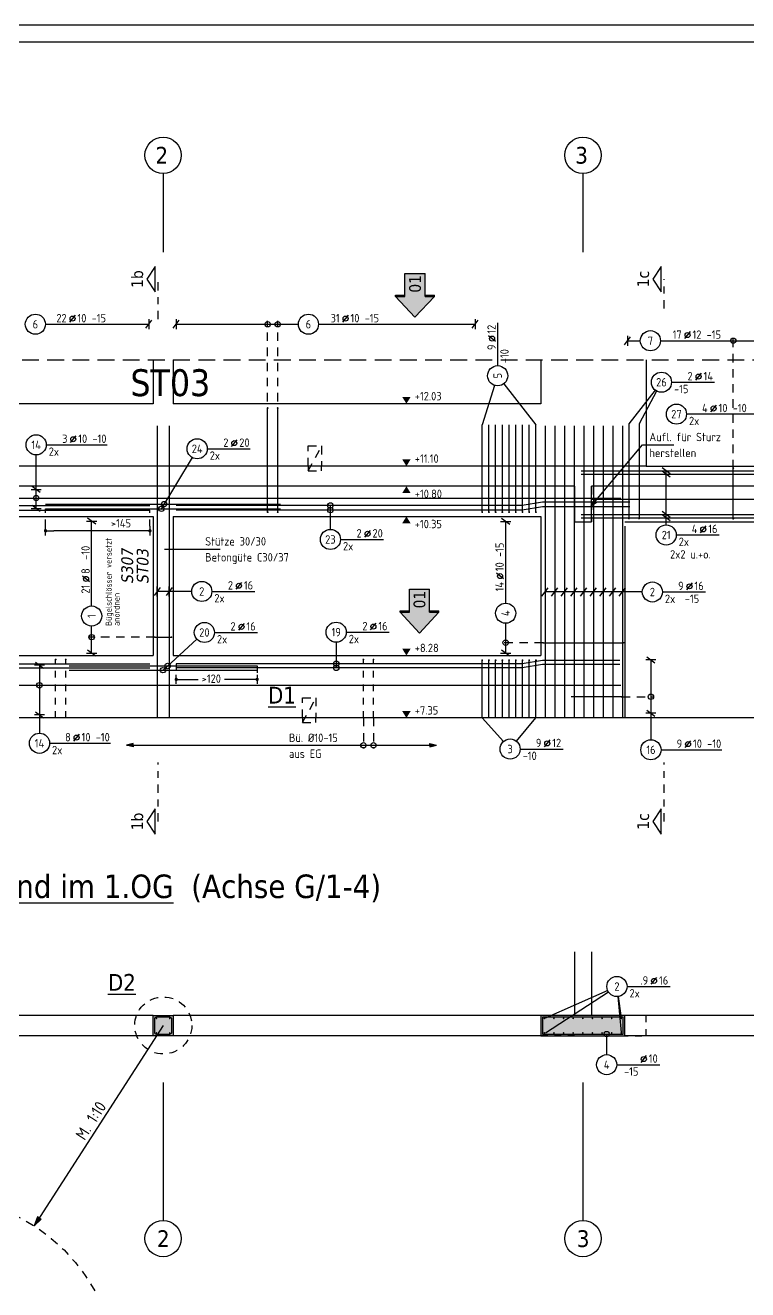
# Model space of a CAD drawing. Extents: x 44 to 147, y 26 to 70.
# Drawn here: x 53.55 to 64.31, y 46.9 to 65.73 of the extents above; entities that cross this region are included whole.
import ezdxf
from ezdxf.enums import TextEntityAlignment as Align

# ---------------------------------------------------------------- set-up
doc = ezdxf.new("R2010")
doc.units = 0
doc.header["$LTSCALE"] = 0.5
for name, pattern in [('AUSGEZOGEN', [1000.01, 1000, 0.01]), ('DASHDOTSMALL', [1.05, 0.5, -0.25, 0.05, -0.25]), ('DASHED', [0.75, 0.5, -0.25]), ('DOT', [0.175, 0.05, -0.125]), ('HIDDEN', [0.375, 0.25, -0.125]), ('HIDDEN2', [0.187, 0.125, -0.062]), ('HIDDEN4', [0.12, 0.02, -0.1]), ('PUNKT', [0.175, 0.05, -0.125]), ('STRICHPUNKT2', [0.55, 0.25, -0.125, 0.05, -0.125]), ('VERDECKT', [0.375, 0.25, -0.125])]:
    doc.linetypes.add(name, pattern=pattern)
for name, color, linetype in [('ACHSEN', 7, 'Continuous'), ('AFU', 7, 'Continuous'), ('BETON', 7, 'Continuous'), ('Brüstung EG', 7, 'Continuous'), ('DETAIL', 7, 'Continuous'), ('DRUEBER', 7, 'Continuous'), ('grau_hell', 7, 'Continuous'), ('grau_mittel', 7, 'Continuous'), ('HILFE', 7, 'Continuous'), ('index', 7, 'Continuous'), ('koten', 7, 'Continuous'), ('MASSE', 7, 'Continuous'), ('OBJEKT', 7, 'Continuous'), ('RAHMEN', 7, 'Continuous'), ('RND', 7, 'Continuous'), ('SCHNITTE', 7, 'Continuous'), ('SFP_Achsen', 7, 'Continuous'), ('TEXT', 7, 'Continuous'), ('VERDECKT', 7, 'Continuous')]:
    doc.layers.add(name, color=color, linetype=linetype)
doc.layers.add('NOPLOT', color=7, linetype='Continuous', plot=False)
doc.styles.add('helv', font='tahoma.ttf')
doc.styles.add('txt', font='isocp.shx')
doc.linetypes.add('AFU_50K', pattern='A,0.15,["/",Standard,S=0.2,R=0,X=-0.01,Y=-0.1],0.07,["/",Standard,S=0.2,R=0,X=-0.01,Y=-0.1],0.15', length=0.37)
doc.linetypes.add('AFU_50L', pattern='A,0.75,["/",Standard,S=0.2,R=0,X=-0.01,Y=-0.1],0.07,["/",Standard,S=0.2,R=0,X=-0.01,Y=-0.1],0.75', length=1.57)
doc.dimstyles.new('DOT_I', dxfattribs={"dimscale": 0.5, "dimtxt": 0.25, "dimasz": 0.25, "dimexe": 0.1, "dimexo": 0.3, "dimgap": 0.1, "dimtad": 1, "dimdec": 3, "dimzin": 3, "dimtxsty": 'txt', "dimblk": 'DOT', "dimblk1": 'DOT', "dimblk2": 'DOT', "dimsah": 1, "dimcen": 0.1, "dimse1": 1, "dimse2": 1, "dimazin": 0, "dimtfac": 1, "dimtdec": 4, "dimtix": 1, "dimtmove": 2, "dimatfit": 3, "dimfxl": 0, "dimtvp": 1, "dimtolj": 1, "dimtzin": 0, "dimarcsym": 0})

# ---------------------------------------------------------------- blocks, each defined once
blk = doc.blocks.new('OKRD_O')
at = {"color": 0, "linetype": 'ByBlock'}
blk.add_solid([(-0.125, 0.202), (0.125, 0.202), (0, 0)], dxfattribs=at)
at = {"color": 0, "linetype": 'ByBlock', "style": 'txt'}
blk.add_attdef('OKRD', (0.25, 0.1), '', height=0.25, dxfattribs=at)
blk = doc.blocks.new('OKRD_U')
at = {"color": 0, "linetype": 'ByBlock'}
blk.add_solid([(-0.125, -0.202), (0.125, -0.202), (0, 0)], dxfattribs=at)
at = {"color": 0, "linetype": 'ByBlock', "style": 'txt'}
blk.add_attdef('OKRD', (0.25, -0.35), '', height=0.25, dxfattribs=at)
blk = doc.blocks.new('lei_gre')
at = {"layer": 'RND', "color": 7, "linetype": 'Continuous'}
for p, q in [((-0.09, -0.12), (0.09, 0.12)), ((0, 0.15), (0, -0.15))]:
    blk.add_line(p, q, dxfattribs=at)
blk = doc.blocks.new('RND_LEI')
at = {"layer": 'RND', "color": 7, "linetype": 'Continuous'}
blk.add_line((1.022, 0.066), (1.19, 0.27), dxfattribs=at)
for centre, radius in [((0, 0), 0.3), ((1.106, 0.168), 0.075)]:
    blk.add_circle(centre, radius, dxfattribs=at)
at = {"layer": 'RND', "color": 7, "linetype": 'Continuous', "style": 'txt'}
blk.add_attdef('POSL', text='', height=0.25, dxfattribs=at).set_placement((0, 0), align=Align.MIDDLE)
blk.add_attdef('ANZ', text='', height=0.25, dxfattribs=at).set_placement((0.931, 0.057), align=Align.RIGHT)
for tag, p in [('DUM', (1.253, 0.057)), ('ABSTD', (1.674, 0.057)), ('POSTXT', (0.374, -0.327))]:
    blk.add_attdef(tag, p, '', height=0.25, dxfattribs=at)
blk = doc.blocks.new('A1-57-0')
at = {"layer": 'RAHMEN'}
blk.add_line((137.9, 59.4), (0, 59.4), dxfattribs=at)
at = {"layer": 'RAHMEN', "color": 5}
blk.add_line((137.4, 58.9), (2, 58.9), dxfattribs=at)
blk = doc.blocks.new('DOT')
at = {"layer": 'MASSE', "color": 7, "linetype": 'Continuous'}
for p, q in [((0, 0), (-1, 0)), ((0, 0.54), (0, -0.54))]:
    blk.add_line(p, q, dxfattribs=at)
at = {"layer": 'MASSE', "color": 7, "linetype": 'Continuous', "const_width": 0.2}
blk.add_lwpolyline([(-0.1, 0, 1), (0.1, 0, 1)], format="xyb", close=True, dxfattribs=at)
blk = doc.blocks.new('*D30')
at = {"layer": 'DEFPOINTS', "color": 0, "linetype": 'AUSGEZOGEN', "transparency": 16777216}
for p in [(55.8, 55.987), (55.8, 55.987), (57.004, 55.987)]:
    blk.add_point(p, dxfattribs=at)
at = {"layer": 'MASSE', "color": 0, "linetype": 'AUSGEZOGEN', "lineweight": -2, "transparency": 16777216}
for p, q in [((55.925, 55.987), (56.128, 55.987)), ((56.879, 55.987), (56.516, 55.987))]:
    blk.add_line(p, q, dxfattribs=at)
at = {"layer": 'MASSE', "color": 0, "linetype": 'AUSGEZOGEN', "lineweight": -2, "transparency": 16777216, "xscale": 0.125, "yscale": 0.125, "zscale": 0.125, "rotation": 180}
blk.add_blockref('DOT', (55.8, 55.987), dxfattribs=at)
at = {"layer": 'MASSE', "color": 0, "linetype": 'AUSGEZOGEN', "lineweight": -2, "transparency": 16777216, "xscale": 0.125, "yscale": 0.125, "zscale": 0.125}
blk.add_blockref('DOT', (57.004, 55.987), dxfattribs=at)
at = {"layer": 'MASSE', "color": 0, "linetype": 'AUSGEZOGEN', "transparency": 16777216, "insert": (56.322, 55.998), "char_height": 0.125, "attachment_point": 5, "style": 'txt'}
blk.add_mtext('\\A1;>120', dxfattribs=at)
blk = doc.blocks.new('*D32')
at = {"layer": 'DEFPOINTS', "color": 0, "linetype": 'AUSGEZOGEN', "transparency": 16777216}
for p in [(53.854, 58.2), (53.854, 58.2), (55.408, 58.2)]:
    blk.add_point(p, dxfattribs=at)
at = {"layer": 'MASSE', "color": 0, "linetype": 'AUSGEZOGEN', "lineweight": -2, "transparency": 16777216}
blk.add_line((55.283, 58.2), (53.979, 58.2), dxfattribs=at)
at = {"layer": 'MASSE', "color": 0, "linetype": 'AUSGEZOGEN', "lineweight": -2, "transparency": 16777216, "xscale": 0.125, "yscale": 0.125, "zscale": 0.125, "rotation": 180}
blk.add_blockref('DOT', (53.854, 58.2), dxfattribs=at)
at = {"layer": 'MASSE', "color": 0, "linetype": 'AUSGEZOGEN', "lineweight": -2, "transparency": 16777216, "xscale": 0.125, "yscale": 0.125, "zscale": 0.125}
blk.add_blockref('DOT', (55.408, 58.2), dxfattribs=at)
at = {"layer": 'MASSE', "color": 0, "linetype": 'AUSGEZOGEN', "transparency": 16777216, "insert": (54.977, 58.313), "char_height": 0.125, "attachment_point": 5, "style": 'txt'}
blk.add_mtext('\\A1;>145', dxfattribs=at)
blk = doc.blocks.new('Pfeillinie')
at = {"layer": 'TEXT', "linetype": 'Continuous'}
blk.add_hatch(color=7, dxfattribs=at).paths.add_polyline_path([(0, 0), (-0.8, 0.2), (-0.8, 0), (-0.8, -0.2)])
at = {"layer": 'TEXT', "color": 7, "linetype": 'Continuous'}
for p, q in [((-0.8, 0), (-0.8, 0.2)), ((-0.8, 0.2), (0, 0)), ((-0.8, 0), (-0.8, -0.2)), ((-0.8, -0.2), (0, 0))]:
    blk.add_line(p, q, dxfattribs=at)
blk = doc.blocks.new('SCHN-2')
at = {"layer": 'SCHNITTE', "color": 6, "linetype": 'Continuous'}
blk.add_lwpolyline([(0.378, 0.088), (0, 0.34), (-0.378, 0.088)], close=True, dxfattribs=at)
at = {"layer": 'SCHNITTE', "color": 1, "linetype": 'DASHDOTSMALL', "style": 'helv'}
blk.add_attdef('SCHN-2', text='', height=0.35, dxfattribs=at).set_placement((0, 0.45), align=Align.CENTER)
blk = doc.blocks.new('hin_ind5')
at = {"layer": 'grau_hell', "linetype": 'AUSGEZOGEN'}
h = blk.add_hatch(color=9, dxfattribs=at)
h.dxf.hatch_style = 2
h.paths.add_polyline_path([(0, 0), (0.619, -0.577), (0.619, -0.3), (1.306, -0.3), (1.306, 0.3), (0.619, 0.3), (0.619, 0.577)])
h.paths.add_polyline_path([(0.34, -0.274), (1.311, -0.274), (1.311, 0.274), (0.34, 0.274)], flags=9)
at = {"layer": 'OBJEKT', "linetype": 'AUSGEZOGEN'}
for points in [[(0.619, 0.3), (0.66, 0.3), (0.66, 0.577), (0.619, 0.577)], [(0.619, -0.577), (0.66, -0.577), (0.66, -0.3), (0.619, -0.3)]]:
    blk.add_hatch(color=1, dxfattribs=at).paths.add_polyline_path(points)
at = {"layer": 'OBJEKT', "color": 1, "linetype": 'AUSGEZOGEN'}
for p, q in [((0, 0), (0.619, 0.577)), ((0.619, 0.577), (0.619, 0.3)), ((0.619, 0.577), (0.66, 0.577)), ((0.66, 0.577), (0.66, 0.3)), ((0, 0), (0.619, -0.577)), ((0.619, 0.3), (1.306, 0.3)), ((1.306, 0.3), (1.306, -0.3)), ((0.619, -0.3), (0.619, -0.577)), ((0.619, -0.3), (1.306, -0.3)), ((0.66, -0.3), (0.66, -0.577))]:
    blk.add_line(p, q, dxfattribs=at)
at = {"layer": 'OBJEKT', "color": 7, "linetype": 'AUSGEZOGEN'}
blk.add_line((0.619, -0.577), (0.66, -0.577), dxfattribs=at)
at = {"layer": 'index', "color": 1, "linetype": 'Continuous', "style": 'helv'}
blk.add_attdef('INDEX', text='', height=0.35, rotation=360, dxfattribs=at).set_placement((1.259, 0), align=Align.MIDDLE_RIGHT)

msp = doc.modelspace()

# ---------------------------------------------------------------- linework, layer by layer
at = {"layer": 'ACHSEN', "color": 140, "linetype": 'AUSGEZOGEN'}
for p, q in [((55.6041, 63.5221), (55.6041, 62.3475)), ((61.8541, 63.5221), (61.8541, 62.3475)), ((55.6041, 49.9845), (55.6041, 47.9301)), ((61.8541, 49.9845), (61.8541, 47.9301))]:
    msp.add_line(p, q, dxfattribs=at)
at = {"layer": 'AFU', "color": 8, "linetype": 'AFU_50L'}
for p, q in [((62.7941, 59.1633), (48.7291, 59.1633)), ((61.7291, 58.8633), (48.7291, 58.8633)), ((65.3491, 58.8633), (61.9791, 58.8633)), ((62.4791, 55.4133), (48.7291, 55.4133))]:
    msp.add_line(p, q, dxfattribs=at)
at = {"layer": 'AFU', "color": 8, "linetype": 'AFU_50K'}
for p, q in [((61.7291, 58.8633), (61.7291, 58.3333)), ((61.9791, 58.3333), (61.9791, 58.8633)), ((61.7291, 58.3333), (61.9791, 58.3333))]:
    msp.add_line(p, q, dxfattribs=at)
at = {"layer": 'BETON', "color": 6, "linetype": 'AUSGEZOGEN'}
for p, q in [((55.4541, 60.7476), (55.4541, 60.0933)), ((55.7541, 60.7476), (55.7541, 60.0933)), ((61.2291, 60.7476), (61.2291, 60.0933)), ((62.7941, 60.7476), (62.7941, 59.1633)), ((55.4541, 60.0933), (51.2291, 60.0933)), ((61.2291, 60.0933), (55.7541, 60.0933)), ((62.7941, 59.1633), (64.6641, 59.1633)), ((51.2291, 58.4133), (55.4541, 58.4133)), ((55.4541, 58.4133), (55.4541, 56.3433)), ((55.7541, 58.4133), (55.7541, 56.3433)), ((55.7541, 58.4133), (61.2291, 58.4133)), ((61.2291, 58.4133), (61.2291, 56.3433)), ((62.4791, 58.3333), (64.9791, 58.3333)), ((62.4791, 58.2708), (62.4791, 55.4133)), ((51.2291, 56.3433), (55.4541, 56.3433)), ((55.7541, 56.3433), (61.2291, 56.3433)), ((64.9791, 55.4133), (62.4791, 55.4133))]:
    msp.add_line(p, q, dxfattribs=at)
at = {"layer": 'BETON', "color": 6, "linetype": 'AUSGEZOGEN', "lineweight": -2}
for points in [[(55.7541, 50.9801), (55.7541, 50.6801), (55.4541, 50.6801), (55.4541, 50.9801)], [(62.4791, 50.6801), (62.4791, 50.9801), (61.2291, 50.9801), (61.2291, 50.6801)]]:
    msp.add_lwpolyline(points, close=True, dxfattribs=at)
at = {"layer": 'Brüstung EG', "color": 102, "linetype": 'DOT'}
for p, q in [((55.4541, 50.9801), (51.2291, 50.9801)), ((61.7291, 50.9801), (55.7541, 50.9801)), ((55.4541, 50.6801), (51.2291, 50.6801)), ((61.7291, 50.6801), (55.7541, 50.6801))]:
    msp.add_line(p, q, dxfattribs=at)
at = {"layer": 'DETAIL', "color": 102, "linetype": 'VERDECKT'}
for centre, radius in [((55.6072, 50.8332), 0.425), ((52.2433, 45.6047), 2.6671)]:
    msp.add_circle(centre, radius, dxfattribs=at)
at = {"layer": 'DRUEBER', "color": 7, "linetype": 'PUNKT', "lineweight": -2}
for points in [[(55.7541, 50.9801), (55.7541, 50.6801), (55.4541, 50.6801), (55.4541, 50.9801)], [(62.7941, 50.6801), (62.7941, 50.9801), (61.2291, 50.9801), (61.2291, 50.6801)]]:
    msp.add_lwpolyline(points, close=True, dxfattribs=at)
at = {"layer": 'grau_mittel', "color": 61}
for points in [[(55.4541, 50.9801), (55.4541, 50.6801), (55.7541, 50.9801), (55.7541, 50.6801)], [(61.2291, 50.9801), (61.2291, 50.6801), (62.4791, 50.9801), (62.4791, 50.6801)]]:
    msp.add_solid(points, dxfattribs=at)
at = {"layer": 'HILFE', "color": 102, "linetype": 'DASHED'}
msp.add_line((48.6291, 60.7476), (70.6791, 60.7476), dxfattribs=at)
at = {"layer": 'HILFE', "color": 102, "linetype": 'AUSGEZOGEN'}
msp.add_line((56.4526, 57.9229), (55.624, 57.9229), dxfattribs=at)
at = {"layer": 'MASSE', "color": 7, "linetype": 'HIDDEN4'}
for p, q in [((53.8541, 58.2679), (53.8541, 58.5281)), ((55.4078, 58.2679), (55.4078, 58.5074)), ((55.8004, 56.2205), (55.8004, 56.0543)), ((57.0041, 56.1868), (57.0041, 55.9993))]:
    msp.add_line(p, q, dxfattribs=at)
at = {"layer": 'OBJEKT', "color": 7, "linetype": 'AUSGEZOGEN'}
for p, q in [((61.7291, 51.9308), (61.7291, 50.9801)), ((61.9791, 51.9308), (61.9791, 50.9801)), ((55.4541, 50.9801), (51.2291, 50.9801)), ((61.2291, 50.9801), (55.7541, 50.9801)), ((64.9791, 50.9801), (62.4791, 50.9801)), ((55.4541, 50.6801), (51.2291, 50.6801)), ((61.2291, 50.6801), (55.7541, 50.6801)), ((64.9791, 50.6801), (62.4791, 50.6801))]:
    msp.add_line(p, q, dxfattribs=at)
at = {"layer": 'RND', "color": 7, "linetype": 'AUSGEZOGEN'}
for p, q in [((53.853, 61.2762), (55.3922, 61.2762)), ((55.7988, 61.2762), (57.6173, 61.2762)), ((57.9173, 61.2762), (60.2508, 61.2762)), ((60.5845, 60.6596), (60.5845, 61.2996)), ((62.5174, 61.031), (62.7076, 61.031)), ((63.0076, 61.031), (64.9278, 61.031)), ((63.1721, 60.4127), (63.8121, 60.4127)), ((64.4303, 59.9377), (63.3953, 59.9377)), ((53.7146, 58.8137), (53.7146, 59.3303)), ((53.8646, 59.4803), (54.7708, 59.4803)), ((56.2613, 59.4219), (56.9013, 59.4219)), ((53.7146, 58.5332), (53.7146, 58.8137)), ((54.5408, 57.081), (54.5408, 58.3431)), ((60.7037, 57.1221), (60.7037, 58.3369)), ((58.2447, 58.0717), (58.8847, 58.0717)), ((63.2423, 58.1378), (63.8823, 58.1378)), ((56.3297, 57.2969), (56.9697, 57.2969)), ((63.0371, 57.289), (63.6771, 57.289)), ((54.5408, 56.3772), (54.5408, 56.781)), ((56.3685, 56.6862), (57.0085, 56.6862)), ((58.3309, 56.69), (58.9709, 56.69)), ((60.7037, 56.379), (60.7037, 56.8221)), ((53.7638, 56.1987), (53.7638, 55.4606)), ((62.8657, 56.2779), (62.8657, 55.4821)), ((53.7638, 55.4606), (53.7638, 55.1858)), ((62.8657, 55.4821), (62.8657, 55.089)), ((53.9138, 55.0358), (54.8201, 55.0358)), ((60.9193, 54.95), (61.5593, 54.95)), ((63.0157, 54.939), (63.9219, 54.939)), ((62.5096, 51.4132), (63.1496, 51.4132)), ((55.6072, 50.8332), (53.6864, 47.8477)), ((62.357, 50.249), (62.997, 50.249))]:
    msp.add_line(p, q, dxfattribs=at)
at = {"layer": 'RND', "color": 102, "linetype": 'VERDECKT'}
for p, q in [((57.1606, 59.6779), (57.1606, 61.3262)), ((57.3106, 59.6779), (57.3106, 61.3262)), ((64.0913, 59.1333), (64.0913, 61.081)), ((55.4791, 56.6159), (54.4908, 56.6159)), ((61.2584, 56.5337), (60.6537, 56.5337)), ((62.4299, 55.7283), (62.9157, 55.7283)), ((58.5859, 55.4133), (58.5859, 54.9562)), ((58.7359, 55.4133), (58.7359, 54.9562))]:
    msp.add_line(p, q, dxfattribs=at)
at = {"layer": 'RND', "color": 102, "linetype": 'AUSGEZOGEN'}
for p, q in [((60.5395, 60.3665), (60.3541, 59.7779)), ((60.6766, 60.3912), (61.1541, 59.7779)), ((62.9299, 60.2944), (62.5391, 59.7934)), ((62.9511, 60.2806), (62.6891, 59.7934)), ((56.0345, 59.293), (55.5725, 58.5178)), ((63.0923, 58.2878), (63.0923, 59.0941)), ((58.0947, 58.2217), (58.0947, 58.5774)), ((56.0297, 57.2969), (55.5141, 57.2969)), ((62.7371, 57.289), (61.2891, 57.289)), ((56.1076, 56.5852), (55.5937, 56.1167)), ((58.1809, 56.54), (58.1809, 56.1585)), ((60.6692, 55.0617), (60.3541, 55.4133)), ((60.8651, 55.0654), (61.1541, 55.4133)), ((62.2223, 51.3528), (61.2803, 50.9387)), ((62.2339, 51.3314), (61.2948, 50.7209)), ((62.3738, 51.2639), (62.4246, 50.7281)), ((62.3792, 51.2645), (62.421, 50.946)), ((62.207, 50.399), (62.207, 50.7051))]:
    msp.add_line(p, q, dxfattribs=at)
at = {"layer": 'RND', "color": 7, "linetype": 'AUSGEZOGEN'}
for points, const_width in [([(57.1536, 60.0279, 1), (57.1676, 60.0279, 1)], 0.014), ([(57.3036, 60.0279, 1), (57.3176, 60.0279, 1)], 0.014), ([(64.0843, 59.1333, 1), (64.0983, 59.1333, 1)], 0.014), ([(57.1536, 58.4779, 1), (57.1676, 58.4779, 1)], 0.014), ([(57.3036, 58.4779, 1), (57.3176, 58.4779, 1)], 0.014), ([(60.3611, 58.4779, -1), (60.3471, 58.4779, -1)], 0.014), ([(60.4611, 58.4779, -1), (60.4471, 58.4779, -1)], 0.014), ([(60.5611, 58.4779, -1), (60.5471, 58.4779, -1)], 0.014), ([(60.6611, 58.4779, -1), (60.6471, 58.4779, -1)], 0.014), ([(60.7611, 58.4779, -1), (60.7471, 58.4779, -1)], 0.014), ([(60.8611, 58.4779, -1), (60.8471, 58.4779, -1)], 0.014), ([(60.9611, 58.4779, -1), (60.9471, 58.4779, -1)], 0.014), ([(61.0611, 58.4779, -1), (61.0471, 58.4779, -1)], 0.014), ([(61.1611, 58.4779, -1), (61.1471, 58.4779, -1)], 0.014), ([(62.5328, 58.3809, 1), (62.5453, 58.3809, 1)], 0.0125), ([(62.6828, 58.3809, 1), (62.6953, 58.3809, 1)], 0.0125), ([(64.0843, 58.3808, 1), (64.0983, 58.3808, 1)], 0.014), ([(55.4728, 56.6159, 1), (55.4853, 56.6159, 1)], 0.0125), ([(55.7228, 56.6159, 1), (55.7353, 56.6159, 1)], 0.0125), ([(61.2522, 56.5337, 1), (61.2647, 56.5337, 1)], 0.0125), ([(62.4522, 56.5337, 1), (62.4647, 56.5337, 1)], 0.0125), ([(53.9977, 56.2833, 1), (54.0117, 56.2833, 1)], 0.014), ([(54.1477, 56.2833, 1), (54.1617, 56.2833, 1)], 0.014), ([(58.5789, 56.2833, 1), (58.5929, 56.2833, 1)], 0.014), ([(58.7289, 56.2833, 1), (58.7429, 56.2833, 1)], 0.014), ([(60.3471, 56.2725, 1), (60.3611, 56.2725, 1)], 0.014), ([(60.4471, 56.2725, 1), (60.4611, 56.2725, 1)], 0.014), ([(60.5471, 56.2725, 1), (60.5611, 56.2725, 1)], 0.014), ([(60.6471, 56.2725, 1), (60.6611, 56.2725, 1)], 0.014), ([(60.7471, 56.2725, 1), (60.7611, 56.2725, 1)], 0.014), ([(60.8471, 56.2725, 1), (60.8611, 56.2725, 1)], 0.014), ([(60.9471, 56.2725, 1), (60.9611, 56.2725, 1)], 0.014), ([(61.0471, 56.2725, 1), (61.0611, 56.2725, 1)], 0.014), ([(61.1471, 56.2725, 1), (61.1611, 56.2725, 1)], 0.014), ([(62.4369, 55.7283, -1), (62.4229, 55.7283, -1)], 0.014), ([(55.4982, 50.9386, 1), (55.5107, 50.9386, 1)], 0.0125), ([(55.5005, 50.9386, 1), (55.5085, 50.9386, 1)], 0.008), ([(55.6975, 50.9386, 1), (55.71, 50.9386, 1)], 0.0125), ([(55.7077, 50.9386, -1), (55.6997, 50.9386, -1)], 0.008), ([(61.2726, 50.9386, 1), (61.2851, 50.9386, 1)], 0.0125), ([(61.4158, 50.9386, 1), (61.4283, 50.9386, 1)], 0.0125), ([(61.5591, 50.9386, 1), (61.5716, 50.9386, 1)], 0.0125), ([(61.7023, 50.9386, 1), (61.7148, 50.9386, 1)], 0.0125), ([(61.8456, 50.9386, 1), (61.8581, 50.9386, 1)], 0.0125), ([(61.9888, 50.9386, 1), (62.0013, 50.9386, 1)], 0.0125), ([(62.1321, 50.9386, 1), (62.1446, 50.9386, 1)], 0.0125), ([(62.2753, 50.9386, 1), (62.2878, 50.9386, 1)], 0.0125), ([(62.4186, 50.9386, 1), (62.4311, 50.9386, 1)], 0.0125), ([(55.4982, 50.7216, 1), (55.5107, 50.7216, 1)], 0.0125), ([(55.5005, 50.7216, -1), (55.5085, 50.7216, -1)], 0.008), ([(55.6975, 50.7216, 1), (55.71, 50.7216, 1)], 0.0125), ([(55.7077, 50.7216, 1), (55.6997, 50.7216, 1)], 0.008), ([(61.2726, 50.7216, 1), (61.2851, 50.7216, 1)], 0.0125), ([(61.4158, 50.7216, 1), (61.4283, 50.7216, 1)], 0.0125), ([(61.5591, 50.7216, 1), (61.5716, 50.7216, 1)], 0.0125), ([(61.7023, 50.7216, 1), (61.7148, 50.7216, 1)], 0.0125), ([(61.8456, 50.7216, 1), (61.8581, 50.7216, 1)], 0.0125), ([(61.9888, 50.7216, 1), (62.0013, 50.7216, 1)], 0.0125), ([(62.1321, 50.7216, 1), (62.1446, 50.7216, 1)], 0.0125), ([(62.2753, 50.7216, 1), (62.2878, 50.7216, 1)], 0.0125), ([(62.4186, 50.7216, 1), (62.4311, 50.7216, 1)], 0.0125)]:
    msp.add_lwpolyline(points, format="xyb", close=True, dxfattribs=dict(at, const_width=const_width))
at = {"layer": 'RND', "color": 1, "linetype": 'AUSGEZOGEN'}
for points in [[(57.1606, 58.4779), (57.1606, 60.0279)], [(57.3106, 58.4779), (57.3106, 60.0279)], [(55.5141, 59.7633), (55.5141, 55.4133)], [(55.6941, 59.7633), (55.6941, 55.4133)], [(60.3541, 58.4779), (60.3541, 59.7779)], [(60.4541, 58.4779), (60.4541, 59.7779)], [(60.5541, 58.4779), (60.5541, 59.7779)], [(60.6541, 58.4779), (60.6541, 59.7779)], [(60.7541, 58.4779), (60.7541, 59.7779)], [(60.8541, 58.4779), (60.8541, 59.7779)], [(60.9541, 58.4779), (60.9541, 59.7779)], [(61.0541, 58.4779), (61.0541, 59.7779)], [(61.1541, 58.4779), (61.1541, 59.7779)], [(61.2891, 59.7633), (61.2891, 55.4133)], [(61.433, 59.7633), (61.433, 55.4133)], [(61.5769, 59.7633), (61.5769, 55.4133)], [(61.7207, 59.7633), (61.7207, 55.4133)], [(61.8646, 59.7633), (61.8646, 55.4133)], [(62.0085, 59.7633), (62.0085, 55.4133)], [(62.1524, 59.7633), (62.1524, 55.4133)], [(62.2963, 59.7633), (62.2963, 55.4133)], [(62.4402, 59.7633), (62.4402, 55.4133)], [(62.5391, 59.7934), (62.5391, 58.3809)], [(62.6891, 59.7934), (62.6891, 58.3809)], [(57.1606, 58.4779), (57.1606, 59.6779)], [(57.3106, 58.4779), (57.3106, 59.6779)], [(64.0913, 58.3808), (64.0913, 59.1333)], [(61.8291, 59.0941), (65.6291, 59.0941)], [(61.8291, 59.0418), (65.6291, 59.0418)], [(50.4078, 58.6074), (51.2078, 58.6074), (51.5078, 58.5774), (55.4078, 58.5774)], [(50.7197, 58.6873), (62.4197, 58.6873)], [(53.8541, 58.5981), (57.3541, 58.5981)], [(62.5504, 58.6274), (61.2504, 58.6274), (60.9504, 58.5774), (55.8004, 58.5774)], [(61.9791, 58.6697), (65.4791, 58.6697)], [(50.4078, 58.5374), (51.2078, 58.5374), (51.5078, 58.5074), (55.4078, 58.5074)], [(53.8541, 58.5281), (57.3541, 58.5281)], [(62.5504, 58.5574), (61.2504, 58.5574), (60.9504, 58.5074), (55.8004, 58.5074)], [(61.8291, 58.4449), (65.6291, 58.4449)], [(61.8291, 58.3925), (65.6291, 58.3925)], [(55.4791, 56.6159), (55.7291, 56.6159)], [(61.2584, 56.5337), (62.4584, 56.5337)], [(49.2078, 56.2505), (51.2078, 56.2505), (51.5078, 56.2205), (55.4078, 56.2205)], [(49.2078, 56.1885), (51.2078, 56.1885), (51.5078, 56.1585), (55.4078, 56.1585)], [(54.2041, 56.1868), (57.0041, 56.1868)], [(54.2041, 56.1249), (57.0041, 56.1249)], [(62.4004, 56.2705), (61.2504, 56.2705), (60.9504, 56.2205), (55.8004, 56.2205)], [(62.4004, 56.2085), (61.2504, 56.2085), (60.9504, 56.1585), (55.8004, 56.1585)], [(60.3541, 55.4133), (60.3541, 56.2725)], [(60.4541, 55.4133), (60.4541, 56.2725)], [(60.5541, 55.4133), (60.5541, 56.2725)], [(60.6541, 55.4133), (60.6541, 56.2725)], [(60.7541, 55.4133), (60.7541, 56.2725)], [(60.8541, 55.4133), (60.8541, 56.2725)], [(60.9541, 55.4133), (60.9541, 56.2725)], [(61.0541, 55.4133), (61.0541, 56.2725)], [(61.1541, 55.4133), (61.1541, 56.2725)], [(50.7197, 55.9006), (62.4197, 55.9006)], [(62.4299, 55.7283), (61.6799, 55.7283)]]:
    msp.add_lwpolyline(points, dxfattribs=at)
at = {"layer": 'RND', "color": 102, "linetype": 'AUSGEZOGEN'}
for points in [[(61.9723, 58.5611), (62.7393, 59.4821), (63.2086, 59.4821)], [(55.0569, 55.0062), (59.6756, 55.0062)]]:
    msp.add_lwpolyline(points, dxfattribs=at)
at = {"layer": 'RND', "color": 1, "linetype": 'HIDDEN2'}
for points in [[(54.0047, 55.4133), (54.0047, 56.2833)], [(54.1547, 55.4133), (54.1547, 56.2833)], [(58.5859, 55.4133), (58.5859, 56.2833)], [(58.7359, 55.4133), (58.7359, 56.2833)]]:
    msp.add_lwpolyline(points, dxfattribs=at)
at = {"layer": 'RND', "color": 1, "linetype": 'AUSGEZOGEN'}
msp.add_lwpolyline([(55.5041, 50.7051), (55.7041, 50.7051, 0.4142136), (55.7341, 50.7351), (55.7341, 50.9251, 0.4142136), (55.7041, 50.9551), (55.5041, 50.9551, 0.4142136), (55.4741, 50.9251), (55.4741, 50.7351, 0.4142136)], format="xyb", close=True, dxfattribs=at)
msp.add_lwpolyline([(61.2541, 50.7051), (62.4541, 50.7051), (62.4541, 50.9551), (61.2541, 50.9551)], close=True, dxfattribs=at)
at = {"layer": 'RND', "color": 7, "linetype": 'AUSGEZOGEN'}
for centre in [(57.1606, 61.2762), (57.3106, 61.2762), (64.0913, 61.031), (53.7146, 58.6873), (55.5786, 58.5281), (55.6203, 58.5981), (58.0947, 58.5774), (58.0947, 58.5074), (54.5408, 56.6159), (60.7037, 56.5337), (55.6026, 56.1249), (55.6706, 56.1868), (58.1809, 56.2205), (58.1809, 56.1585), (53.7638, 55.9006), (62.8657, 55.7283), (58.5859, 55.0062), (58.7359, 55.0062), (62.207, 50.7051)]:
    msp.add_circle(centre, 0.04, dxfattribs=at)
at = {"layer": 'SCHNITTE', "color": 6, "linetype": 'STRICHPUNKT2'}
for p, q in [((55.5319, 61.3524), (55.5319, 61.9487)), ((63.0616, 61.5111), (63.0616, 61.9487)), ((55.5319, 53.8712), (55.5319, 54.7505)), ((63.0616, 53.8712), (63.0616, 54.7505))]:
    msp.add_line(p, q, dxfattribs=at)
at = {"layer": 'SFP_Achsen', "color": 7, "linetype": 'AUSGEZOGEN'}
for centre in [(55.6041, 63.7926), (61.8541, 63.7926), (55.6041, 47.6596), (61.8541, 47.6596)]:
    msp.add_circle(centre, 0.2705, dxfattribs=at)
at = {"layer": 'VERDECKT', "color": 7, "linetype": 'HIDDEN'}
for p, q in [((57.7641, 59.1633), (57.7641, 59.4633)), ((57.7641, 59.4633), (57.9641, 59.4633)), ((57.7641, 59.0933), (57.9641, 59.4633)), ((57.9641, 59.4633), (57.9641, 59.1633)), ((57.7641, 59.1633), (57.7641, 59.0933)), ((57.9641, 59.0933), (57.9641, 59.1633)), ((57.7641, 59.0933), (57.9641, 59.0933)), ((57.6791, 55.4133), (57.6791, 55.7133)), ((57.6791, 55.7133), (57.8791, 55.7133)), ((57.6791, 55.3433), (57.8791, 55.7133)), ((57.8791, 55.7133), (57.8791, 55.4133)), ((57.6791, 55.4133), (57.6791, 55.3433)), ((57.8791, 55.3433), (57.8791, 55.4133)), ((57.6791, 55.3433), (57.8791, 55.3433))]:
    msp.add_line(p, q, dxfattribs=at)
at = {"layer": 'VERDECKT', "color": 7, "linetype": 'VERDECKT'}
for p, q in [((61.7291, 58.8633), (61.7291, 58.3333)), ((61.9791, 58.8633), (61.9791, 58.3333)), ((61.7291, 58.3333), (61.9791, 58.3333)), ((57.7641, 55.4133), (52.5791, 55.4133)), ((62.4791, 55.4133), (57.9641, 55.4133))]:
    msp.add_line(p, q, dxfattribs=at)

# ---------------------------------------------------------------- block references
at = {"layer": 'koten', "color": 7, "linetype": 'VERDECKT', "xscale": 0.5, "yscale": 0.5, "zscale": 0.5}
for name, p, values in [('OKRD_O', (59.2261, 60.0933), {'OKRD': '+12.03'}), ('OKRD_O', (59.2261, 59.1633), {'OKRD': '+11.10'}), ('OKRD_U', (59.2261, 58.8633), {'OKRD': '+10.80'}), ('OKRD_U', (59.2261, 58.4133), {'OKRD': '+10.35'})]:
    msp.add_blockref(name, p, dxfattribs=at).add_auto_attribs(values)
at = {"layer": 'koten', "color": 7, "linetype": 'AUSGEZOGEN', "xscale": 0.5, "yscale": 0.5, "zscale": 0.5}
for p, values in [((59.2261, 56.3433), {'OKRD': '+8.28'}), ((59.2261, 55.4133), {'OKRD': '+7.35'})]:
    msp.add_blockref('OKRD_O', p, dxfattribs=at).add_auto_attribs(values)
at = {"layer": 'RAHMEN', "color": 7, "linetype": 'AUSGEZOGEN', "xscale": 0.5, "yscale": 0.5, "zscale": 0.5}
msp.add_blockref('A1-57-0', (43.8878, 36.0287), dxfattribs=at)
at = {"layer": 'RND', "color": 7, "linetype": 'AUSGEZOGEN', "xscale": 0.5, "yscale": 0.5, "zscale": 0.5, "rotation": 90}
for name, p, values in [('hin_ind5', (59.3536, 61.3796), {'INDEX': '01'}), ('RND_LEI', (60.5845, 60.5096), {'POSL': '5', 'DUM': '12', 'ANZ': '9', 'POSTXT': '-10'}), ('RND_LEI', (60.7037, 56.9721), {'POSL': '4', 'DUM': '10', 'ANZ': '14', 'ABSTD': '-15'}), ('RND_LEI', (54.5408, 56.931), {'POSL': '1', 'DUM': '8', 'ANZ': '21', 'ABSTD': '-10'}), ('hin_ind5', (59.4195, 56.6774), {'INDEX': '01'})]:
    msp.add_blockref(name, p, dxfattribs=at).add_auto_attribs(values)
at = {"layer": 'RND', "color": 7, "linetype": 'AUSGEZOGEN', "xscale": 0.5, "yscale": 0.5, "zscale": 0.5}
for p, values in [((53.703, 61.2762), {'POSL': '6', 'DUM': '10', 'ANZ': '22', 'ABSTD': '-15'}), ((57.7673, 61.2762), {'POSL': '6', 'DUM': '10', 'ANZ': '31', 'ABSTD': '-15'}), ((62.8576, 61.031), {'POSL': '7', 'DUM': '12', 'ANZ': '17', 'ABSTD': '-15'}), ((63.0221, 60.4127), {'POSL': '26', 'DUM': '14', 'ANZ': '2', 'POSTXT': '-15'}), ((63.2453, 59.9377), {'POSL': '27', 'DUM': '10', 'ANZ': '4', 'ABSTD': '-10', 'POSTXT': '2x'}), ((53.7146, 59.4803), {'POSL': '14', 'DUM': '10', 'ANZ': '3', 'ABSTD': '-10', 'POSTXT': '2x'}), ((56.1113, 59.4219), {'POSL': '24', 'DUM': '20', 'ANZ': '2', 'POSTXT': '2x'}), ((58.0947, 58.0717), {'POSL': '23', 'DUM': '20', 'ANZ': '2', 'POSTXT': '2x'}), ((63.0923, 58.1378), {'POSL': '21', 'DUM': '16', 'ANZ': '4', 'POSTXT': '2x'}), ((56.1797, 57.2969), {'POSL': '2', 'DUM': '16', 'ANZ': '2', 'POSTXT': '2x'}), ((62.8871, 57.289), {'POSL': '2', 'DUM': '16', 'ANZ': '9', 'POSTXT': '2x  -15'}), ((56.2185, 56.6862), {'POSL': '20', 'DUM': '16', 'ANZ': '2', 'POSTXT': '2x'}), ((58.1809, 56.69), {'POSL': '19', 'DUM': '16', 'ANZ': '2', 'POSTXT': '2x'}), ((53.7638, 55.0358), {'POSL': '14', 'DUM': '10', 'ANZ': '8', 'ABSTD': '-10', 'POSTXT': '2x'}), ((60.7693, 54.95), {'POSL': '3', 'DUM': '12', 'ANZ': '9', 'POSTXT': '-10'}), ((62.8657, 54.939), {'POSL': '16', 'DUM': '10', 'ANZ': '9', 'ABSTD': '-10'}), ((62.3596, 51.4132), {'POSL': '2', 'DUM': '16', 'ANZ': '.9', 'POSTXT': '2x'}), ((62.207, 50.249), {'POSL': '4', 'DUM': '10', 'POSTXT': ' -15'})]:
    msp.add_blockref('RND_LEI', p, dxfattribs=at).add_auto_attribs(values)
for p in [(55.3922, 61.2762), (55.7988, 61.2762), (60.2508, 61.2762), (62.5174, 61.031), (61.2891, 57.289), (61.433, 57.289), (61.5769, 57.289), (61.7207, 57.289), (61.8646, 57.289), (62.0085, 57.289), (62.1524, 57.289), (62.2963, 57.289), (62.4402, 57.289)]:
    msp.add_blockref('lei_gre', p, dxfattribs=at)
at = {"layer": 'RND', "color": 102, "linetype": 'AUSGEZOGEN'}
for name, p, xscale, yscale, zscale, rotation in [('lei_gre', (63.0923, 59.0941), 0.5, 0.5, 0.5, 90), ('lei_gre', (63.0923, 59.0418), 0.5, 0.5, 0.5, 90), ('Pfeillinie', (61.9723, 58.5611), 0.125, 0.125, 0.125, 230.2131695427846), ('lei_gre', (63.0923, 58.4449), 0.5, 0.5, 0.5, 90), ('lei_gre', (63.0923, 58.3925), 0.5, 0.5, 0.5, 90), ('lei_gre', (55.5141, 57.2969), 0.5, 0.5, 0.5, 180), ('lei_gre', (55.6941, 57.2969), 0.5, 0.5, 0.5, 180), ('Pfeillinie', (55.0569, 55.0062), 0.125, 0.125, 0.125, 180)]:
    msp.add_blockref(name, p, dxfattribs=dict(at, xscale=xscale, yscale=yscale, zscale=zscale, rotation=rotation))
at = {"layer": 'RND', "color": 7, "linetype": 'AUSGEZOGEN'}
for name, p, xscale, yscale, zscale, rotation in [('lei_gre', (53.7146, 58.8137), 0.5, 0.5, 0.5, 90), ('lei_gre', (53.7146, 58.5332), 0.5, 0.5, 0.5, 90), ('lei_gre', (54.5408, 58.3431), 0.5, 0.5, 0.5, 90), ('lei_gre', (60.7037, 58.3369), 0.5, 0.5, 0.5, 90), ('lei_gre', (54.5408, 56.3772), 0.5, 0.5, 0.5, 90), ('lei_gre', (60.7037, 56.379), 0.5, 0.5, 0.5, 90), ('lei_gre', (62.8657, 56.2779), 0.5, 0.5, 0.5, 270), ('lei_gre', (53.7638, 56.1987), 0.5, 0.5, 0.5, 270), ('lei_gre', (53.7638, 55.4606), 0.5, 0.5, 0.5, 270), ('lei_gre', (62.8657, 55.4821), 0.5, 0.5, 0.5, 270), ('Pfeillinie', (53.6864, 47.8477), 0.175, 0.175, 0.175, 237.2433680168144)]:
    msp.add_blockref(name, p, dxfattribs=dict(at, xscale=xscale, yscale=yscale, zscale=zscale, rotation=rotation))
at = {"layer": 'RND', "color": 102, "linetype": 'AUSGEZOGEN', "xscale": 0.125, "yscale": 0.125, "zscale": 0.125}
msp.add_blockref('Pfeillinie', (59.6756, 55.0062), dxfattribs=at)
at = {"layer": 'SCHNITTE', "color": 6, "linetype": 'STRICHPUNKT2', "xscale": 0.5, "yscale": 0.5, "zscale": 0.5, "rotation": 90}
for p, values in [((55.5319, 61.9487), {'SCHN-2': '1b'}), ((63.0616, 61.9487), {'SCHN-2': '1c'}), ((55.5319, 53.8712), {'SCHN-2': '1b'}), ((63.0616, 53.8712), {'SCHN-2': '1c'})]:
    msp.add_blockref('SCHN-2', p, dxfattribs=at).add_auto_attribs(values)

# ---------------------------------------------------------------- texts
at = {"layer": 'NOPLOT', "color": 191, "linetype": 'AUSGEZOGEN', "style": 'helv'}
msp.add_text('ST03', height=0.4, dxfattribs=at).set_placement((55.1178, 60.2061))
at = {"layer": 'RND', "color": 1, "linetype": 'AUSGEZOGEN', "style": 'txt'}
msp.add_text('M. 1:10', height=0.175, rotation=57.24337, dxfattribs=at).set_placement((54.6468, 49.3404), align=Align.BOTTOM_CENTER)
at = {"layer": 'SFP_Achsen', "color": 6, "linetype": 'AUSGEZOGEN', "style": 'helv'}
for s, p in [('2', (55.49, 63.6682)), ('3', (61.74, 63.6682)), ('2', (55.5135, 47.5334)), ('3', (61.7635, 47.5334))]:
    msp.add_text(s, height=0.25, dxfattribs=at).set_placement(p)
at = {"layer": 'TEXT', "color": 7, "linetype": 'AUSGEZOGEN', "style": 'txt'}
for s, p in [('Aufl. für Sturz', (62.8426, 59.5347)), ('herstellen', (62.8426, 59.2972)), ('2x2 u.+o.', (63.1505, 57.7869)), ('Bü. %%C10-15', (57.4779, 55.0554)), ('aus EG', (57.4779, 54.8179))]:
    msp.add_text(s, height=0.125, dxfattribs=at).set_placement(p)
at = {"layer": 'TEXT', "color": 7, "linetype": 'AFU_50K', "style": 'txt'}
for s, p in [('Stütze 30/30', (56.2305, 57.9802)), ('Betongüte C30/37', (56.2305, 57.7427))]:
    msp.add_text(s, height=0.125, dxfattribs=at).set_placement(p)
at = {"layer": 'TEXT', "color": 102, "linetype": 'AUSGEZOGEN', "style": 'txt'}
for s, p in [('Bügelschlösser versetzt', (54.8383, 56.783)), ('anordnen', (54.957, 56.783))]:
    msp.add_text(s, height=0.09, rotation=90, dxfattribs=at).set_placement(p)
at = {"layer": 'TEXT', "color": 1, "linetype": 'AUSGEZOGEN', "style": 'helv', "oblique": 10}
for s, p in [('S307', (55.1571, 57.4078)), ('ST03', (55.3868, 57.4078))]:
    msp.add_text(s, height=0.175, rotation=90, dxfattribs=at).set_placement(p)
at = {"layer": 'TEXT', "color": 6, "linetype": 'AUSGEZOGEN', "style": 'helv'}
for s, p in [('%%uD1', (57.1663, 55.6273)), ('%%UD2', (54.7832, 51.3499))]:
    msp.add_text(s, height=0.25, dxfattribs=at).set_placement(p)
at = {"layer": 'TEXT', "color": 5, "linetype": 'AUSGEZOGEN', "style": 'helv'}
msp.add_text('%%UGrundriss Außenwand im 1.OG%%U  (Achse G/1-4)', height=0.35, dxfattribs=at).set_placement((49.3867, 52.7308))

# ---------------------------------------------------------------- dimensions: what is measured, and where the dimension line sits
at = {"layer": 'MASSE', "color": 7, "linetype": 'AUSGEZOGEN'}
for base, p1, p2, text, picture, middle in [((53.8541, 58.2004), (55.4078, 58.2004), (53.8541, 58.2004), '>145', '*D32', (54.9772, 58.3129)), ((55.8004, 55.9868), (57.0041, 55.9868), (55.8004, 55.9868), '>120', '*D30', (56.3222, 55.998))]:
    dim = msp.add_linear_dim(base=base, p1=p1, p2=p2, text=text, dimstyle='DOT_I', override={"dimdec": 1, "dimlfac": 100}, dxfattribs=at)
    dim.commit()
    dim.dimension.update_dxf_attribs({"geometry": picture, "text_midpoint": middle, "dimtype": 160})

doc.saveas('drawing.dxf')
